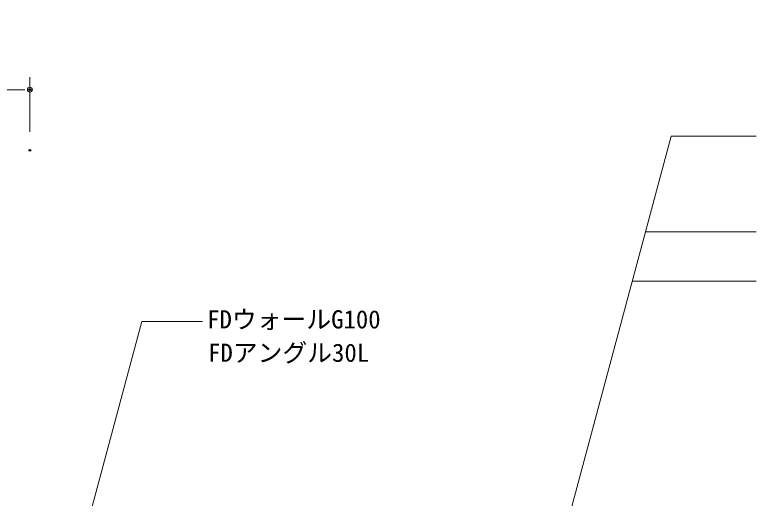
# Model space of a CAD drawing. Units: millimetres, scale not verified. Extents: x -1485 to 1485, y -1050 to 1050.
# Drawn here: x -180 to 417, y -77 to 313 of the extents above; entities that cross this region are included whole.
import ezdxf
from ezdxf.enums import TextEntityAlignment as Align

# ---------------------------------------------------------------- set-up
doc = ezdxf.new("R2010")
doc.units = ezdxf.units.MM
doc.header["$LTSCALE"] = 7
doc.header["$PDMODE"] = 32
doc.header["$PDSIZE"] = 1.4
doc.layers.add('0-0_0', color=7, linetype='Continuous', lineweight=9)
doc.layers.add('0-A_MOJI', color=7, linetype='Continuous', lineweight=18)
doc.layers.add('0-2_DEFPOINTS', color=7, linetype='Continuous')
doc.styles.add('ＭＳ ゴシック', font='')
doc.styles.get('ＭＳ ゴシック').set_extended_font_data('MS Gothic')

# ---------------------------------------------------------------- blocks, each defined once
blk = doc.blocks.new('_Dot')
at = {"layer": '0-0_0'}
for p, q in [((-0.5, 0), (-1, 0)), ((0.25, 0), (-0.25, 0))]:
    blk.add_line(p, q, dxfattribs=at)
blk.add_circle((0, 0), 0.25, dxfattribs=at)
blk = doc.blocks.new('D3')
at = {"layer": '0-2_DEFPOINTS'}
for p in [(1316.837, 1302.469), (955.111, 1284.17), (1316.837, 1253.638)]:
    blk.add_point(p, dxfattribs=at)
at = {"layer": '0-A_MOJI', "lineweight": 9}
for p, q in [((955.111, 1299.17), (955.111, 1312.469)), ((1316.837, 1268.638), (1316.837, 1312.469)), ((963.111, 1302.469), (1308.837, 1302.469))]:
    blk.add_line(p, q, dxfattribs=at)
at = {"layer": '0-A_MOJI', "xscale": 8, "yscale": 8, "rotation": 180}
blk.add_blockref('_Dot', (955.111, 1302.469), dxfattribs=at)
at = {"layer": '0-A_MOJI', "xscale": 8, "yscale": 8}
blk.add_blockref('_Dot', (1316.837, 1302.469), dxfattribs=at)
at = {"layer": '0-A_MOJI', "style": 'ＭＳ ゴシック'}
for s, p in [('メンテナンス通路', (1055.974, 1341.522)), ('500程度', (1100.974, 1311.522))]:
    blk.add_text(s, height=14.66, dxfattribs=at).set_placement(p, align=Align.BOTTOM_LEFT)

msp = doc.modelspace()

# ---------------------------------------------------------------- linework, layer by layer
at = {"layer": '0-A_MOJI'}
for p, q in [((221.222, -260.428), (348.634, 215.081)), ((348.634, 215.081), (417.24, 215.081)), ((327.975, 137.978), (417.24, 137.978)), ((317.352, 98.333), (417.24, 98.333)), ((-137.011, -154.301), (-78.046, 65.762)), ((-78.046, 65.762), (-28.911, 65.762))]:
    msp.add_line(p, q, dxfattribs=at)

# ---------------------------------------------------------------- block references
msp.add_blockref('D3', (-1485, -1050), dxfattribs=at)

# ---------------------------------------------------------------- texts
at = {"layer": '0-A_MOJI', "style": 'ＭＳ ゴシック'}
for s, p in [('FDウォールG100', (-25.281, 55.762)), ('FDアングル30L', (-24.554, 28.874))]:
    msp.add_text(s, height=14.66, dxfattribs=at).set_placement(p, align=Align.BOTTOM_LEFT)

doc.saveas('drawing.dxf')
